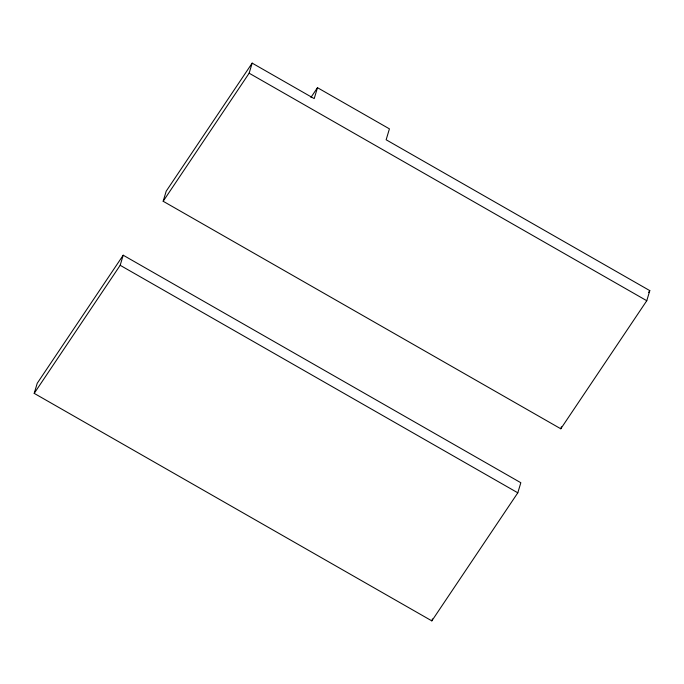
<?xml version="1.0" encoding="UTF-8"?>
<svg xmlns="http://www.w3.org/2000/svg" width="684" height="684" viewBox="0 0 684 684"><rect width="100%" height="100%" fill="white"/><g stroke="black" fill="none" stroke-linecap="round" stroke-linejoin="round"><path stroke-width="1.03" d="M34.2 393.368L37.227 383.279L123.205 255.218L520.832 482.733L517.805 492.813L431.835 620.875L34.2 393.368L120.179 265.298L123.205 255.218M163.168 201.267L166.195 191.187L252.165 63.125L314.204 98.616L317.479 87.689L389.418 128.857L386.144 139.775L649.8 290.632L646.773 300.721L560.794 428.782L163.168 201.267L249.147 73.205L252.165 63.125M431.835 620.875L432.425 618.917M560.794 428.782L561.402 426.765M310.955 97.402L317.479 87.689M648.62 292.393L649.8 290.632M249.147 73.205L646.773 300.721M120.179 265.298L517.805 492.813"/></g></svg>
